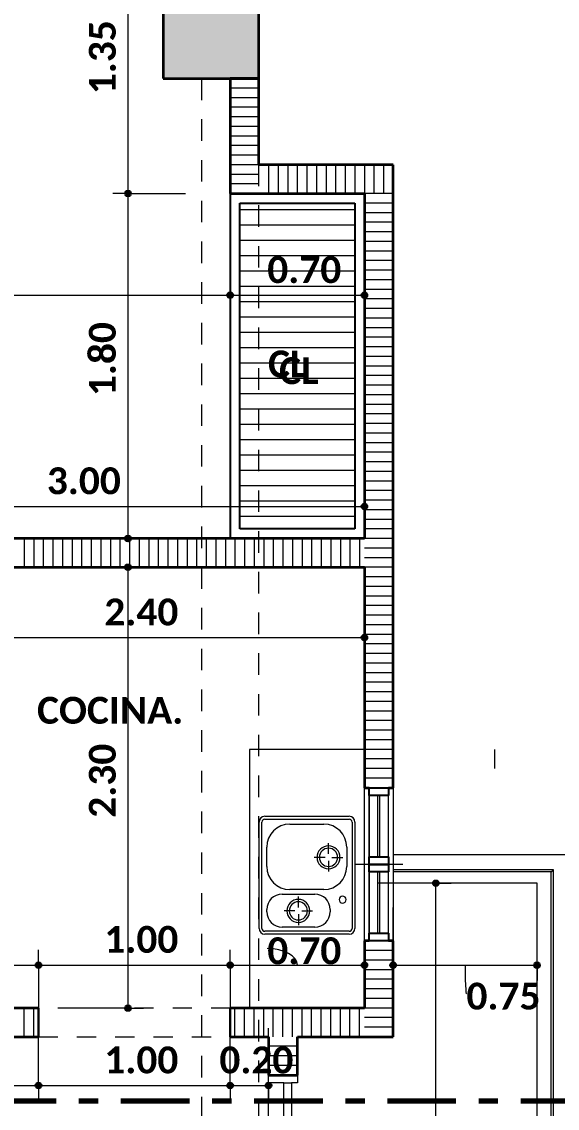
# Model space of a CAD drawing. Header units: metres. Extents: x -144 to 1000, y -717 to 29.
# Drawn here: x 706.94 to 709.74, y -554.65 to -548.98 of the extents above; entities that cross this region are included whole.
import ezdxf

# ---------------------------------------------------------------- set-up
doc = ezdxf.new("R2010")
doc.units = ezdxf.units.M
for name, pattern in [('Basculante', [0.11625, 0.075, -0.04125]), ('basculante modificado', [0.18, 0.1125, -0.0675]), ('Dash Dot 3_16_', [0.595313, 0.357187, -0.119063, 0, -0.119063]), ('Derribado', [0.36, 0.24, -0.12])]:
    doc.linetypes.add(name, pattern=pattern)
doc.layers.get('0').update_dxf_attribs({"color": 1})
for name, color, linetype, lineweight in [('A-ANNO-DIMS', 1, 'Continuous', 9), ('A-DETL', 1, 'Continuous', 9), ('A-DETL-GENF', 1, 'Continuous', 9), ('A-DETL-MEDM', 1, 'Continuous', 30), ('A-DETL-THIN', 1, 'Continuous', 9), ('A-DOOR-FRAM', 1, 'Continuous', 9), ('A-FLOR', 2, 'Continuous', 9), ('A-FLOR-HRAL', 1, 'Continuous', 9), ('A-GENM', 1, 'Continuous', 9), ('A-GLAZ', 1, 'Continuous', 9), ('A-WALL', 4, 'Continuous', 9), ('G-ANNO-SYMB', 1, 'Continuous', 9), ('G-ANNO-TEXT', 2, 'Continuous', 9), ('P-SANR-FIXT', 1, 'Continuous', 9), ('S-COLS', 7, 'Continuous', 9)]:
    doc.layers.add(name, color=color, linetype=linetype, lineweight=lineweight)
doc.layers.add('A-WALL-PATT', color=7, linetype='Continuous', lineweight=35, true_color=0x9c9c9c)
doc.styles.add('Calibri_B', font='calibrib.ttf', dxfattribs={"height": 0.165})
doc.styles.add('Calibri_B_4', font='calibrib.ttf', dxfattribs={"height": 0.1125})

# ---------------------------------------------------------------- blocks, each defined once
blk = doc.blocks.new('S')
at = {"layer": 'A-ANNO-DIMS', "lineweight": 25}
h = blk.add_hatch(color=256, dxfattribs=at)
edge = h.paths.add_edge_path()
edge.add_arc((696.7661, -489.0986), 0.015, 0, 360)
h = blk.add_hatch(color=256, dxfattribs=at)
edge = h.paths.add_edge_path()
edge.add_arc((696.7661, -489.0986), 0.015, 0, 360)
h = blk.add_hatch(color=256, dxfattribs=at)
edge = h.paths.add_edge_path()
edge.add_arc((697.2992, -489.6295), 0.015, 0, 360)
h = blk.add_hatch(color=256, dxfattribs=at)
edge = h.paths.add_edge_path()
edge.add_arc((697.2992, -489.6295), 0.015, 0, 360)
h = blk.add_hatch(color=256, dxfattribs=at)
edge = h.paths.add_edge_path()
edge.add_arc((697.9993, -489.6295), 0.015, 0, 360)
h = blk.add_hatch(color=256, dxfattribs=at)
edge = h.paths.add_edge_path()
edge.add_arc((697.9993, -490.7314), 0.015, 0, 360)
h = blk.add_hatch(color=256, dxfattribs=at)
edge = h.paths.add_edge_path()
edge.add_arc((696.7661, -490.8986), 0.015, 0, 360)
h = blk.add_hatch(color=256, dxfattribs=at)
edge = h.paths.add_edge_path()
edge.add_arc((696.7661, -491.0486), 0.015, 0, 360)
h = blk.add_hatch(color=256, dxfattribs=at)
edge = h.paths.add_edge_path()
edge.add_arc((697.9993, -491.4158), 0.015, 0, 360)
h = blk.add_hatch(color=256, dxfattribs=at)
edge = h.paths.add_edge_path()
edge.add_arc((698.372, -492.6975), 0.015, 0, 360)
h = blk.add_hatch(color=256, dxfattribs=at)
edge = h.paths.add_edge_path()
edge.add_arc((696.2994, -493.1241), 0.015, 0, 360)
h = blk.add_hatch(color=256, dxfattribs=at)
edge = h.paths.add_edge_path()
edge.add_arc((696.2994, -493.1241), 0.015, 0, 360)
h = blk.add_hatch(color=256, dxfattribs=at)
edge = h.paths.add_edge_path()
edge.add_arc((697.2994, -493.1241), 0.015, 0, 360)
h = blk.add_hatch(color=256, dxfattribs=at)
edge = h.paths.add_edge_path()
edge.add_arc((697.2994, -493.1241), 0.015, 0, 360)
h = blk.add_hatch(color=256, dxfattribs=at)
edge = h.paths.add_edge_path()
edge.add_arc((697.9993, -493.1241), 0.015, 0, 360)
h = blk.add_hatch(color=256, dxfattribs=at)
edge = h.paths.add_edge_path()
edge.add_arc((698.1493, -493.1241), 0.015, 0, 360)
h = blk.add_hatch(color=256, dxfattribs=at)
edge = h.paths.add_edge_path()
edge.add_arc((698.8996, -493.1241), 0.015, 0, 360)
h = blk.add_hatch(color=256, dxfattribs=at)
edge = h.paths.add_edge_path()
edge.add_arc((696.7661, -493.3486), 0.015, 0, 360)
h = blk.add_hatch(color=256, dxfattribs=at)
edge = h.paths.add_edge_path()
edge.add_arc((696.2994, -493.7531), 0.015, 0, 360)
h = blk.add_hatch(color=256, dxfattribs=at)
edge = h.paths.add_edge_path()
edge.add_arc((696.2994, -493.7531), 0.015, 0, 360)
h = blk.add_hatch(color=256, dxfattribs=at)
edge = h.paths.add_edge_path()
edge.add_arc((697.2994, -493.7531), 0.015, 0, 360)
h = blk.add_hatch(color=256, dxfattribs=at)
edge = h.paths.add_edge_path()
edge.add_arc((697.2994, -493.7531), 0.015, 0, 360)
h = blk.add_hatch(color=256, dxfattribs=at)
edge = h.paths.add_edge_path()
edge.add_arc((697.4996, -493.7531), 0.015, 0, 360)
at = {"layer": 'S-COLS', "true_color": 0x5b5b5b}
h = blk.add_hatch(color=251, dxfattribs=at)
h.paths.add_polyline_path([(697.4492, -507.3486), (697.4492, -506.4486), (696.9492, -506.4486), (696.9492, -507.3486), (697.3584, -507.3486)])
h.paths.add_polyline_path([(679.2055, -507.3486), (679.6494, -507.3486), (679.6494, -506.4486), (679.1494, -506.4486), (679.1494, -507.3486)])
h.paths.add_polyline_path([(687.3494, -507.3485), (687.3494, -506.4485), (686.8494, -506.4485), (686.8494, -507.3485)])
h.paths.add_polyline_path([(693.5604, -499.6485), (693.6495, -499.6485), (693.6495, -496.4985), (693.1495, -496.4985), (693.1495, -499.6485)])
h.paths.add_polyline_path([(683.4709, -499.6485), (685.0494, -499.6485), (685.049, -499.1486), (683.3492, -499.1486), (683.3492, -496.9986), (685.0495, -496.9986), (685.049, -496.4986), (683.0492, -496.4986), (683.0492, -499.6485), (683.1162, -499.6485)])
h.paths.add_polyline_path([(697.4495, -499.6485), (697.4495, -498.9486), (697.0495, -498.9486), (697.0495, -499.6485)])
h.paths.add_polyline_path([(679.4363, -499.6485), (679.6494, -499.6485), (679.6494, -498.9486), (679.1494, -498.9486), (679.1494, -499.6485), (679.4221, -499.6485)])
h.paths.add_polyline_path([(687.3494, -499.6485), (687.3494, -498.7485), (686.8494, -498.7485), (686.8494, -499.6485)])
h.paths.add_polyline_path([(687.3495, -497.3986), (687.3495, -496.4986), (686.8495, -496.4986), (686.8495, -497.3986)])
h.paths.add_polyline_path([(679.6492, -497.1986), (679.6492, -496.4975), (679.1492, -496.4986), (679.1492, -497.1986), (679.4242, -497.1986)])
h.paths.add_polyline_path([(697.2251, -497.1986), (697.4495, -497.1986), (697.4495, -496.4975), (697.0495, -496.4975), (697.0495, -497.1986)])
h.paths.add_polyline_path([(686.9244, -488.4986), (687.3494, -488.4986), (687.3494, -487.5986), (686.8494, -487.5986), (686.8494, -488.4986)])
h.paths.add_polyline_path([(697.2091, -488.4986), (697.4494, -488.4986), (697.4494, -487.5986), (696.9494, -487.5986), (696.9494, -488.4986)])
h.paths.add_polyline_path([(680.0745, -487.8986), (680.2494, -487.8986), (680.2494, -487.3986), (679.3494, -487.3986), (679.3494, -487.8986), (679.8744, -487.8986)])
at = {"layer": 'A-ANNO-DIMS'}
for p, q in [((696.7661, -489.0986), (696.7661, -487.7488)), ((696.7661, -489.0986), (696.6861, -489.0986)), ((696.7661, -489.0986), (696.6861, -489.0986)), ((696.7661, -490.8986), (696.7661, -489.0986)), ((696.7661, -489.0986), (697.0661, -489.0986)), ((696.7661, -489.0986), (697.0661, -489.0986)), ((697.2992, -489.6295), (697.2992, -489.3295)), ((697.2992, -489.6295), (697.2992, -489.3295)), ((694.0994, -489.6295), (697.2992, -489.6295)), ((697.2992, -489.6295), (697.2992, -489.7095)), ((697.2992, -489.6295), (697.9993, -489.6295)), ((697.2992, -489.6295), (697.2992, -489.7095)), ((697.9993, -489.6295), (697.9993, -489.7095)), ((694.9997, -490.7314), (697.9993, -490.7314)), ((697.9993, -490.7314), (697.9993, -490.8114)), ((696.7661, -490.8986), (696.6861, -490.8986)), ((696.7661, -491.0486), (696.4661, -491.0486)), ((696.7661, -493.3486), (696.7661, -491.0486)), ((696.7661, -491.0486), (696.8461, -491.0486)), ((697.9993, -491.4158), (697.9993, -491.1158)), ((695.5994, -491.4158), (697.9993, -491.4158)), ((697.9993, -491.4158), (697.9993, -491.4958)), ((698.372, -492.6975), (698.072, -492.6975)), ((698.372, -496.4975), (698.372, -492.6975)), ((698.372, -492.6975), (698.452, -492.6975)), ((697.9993, -493.1241), (697.9993, -492.8241)), ((698.1493, -493.1241), (698.1493, -492.8241)), ((698.8996, -493.1241), (698.8996, -492.8241)), ((696.2994, -493.1241), (696.2994, -493.0441)), ((696.2994, -493.1241), (696.2994, -493.0441)), ((697.2994, -493.1241), (697.2994, -493.0441)), ((697.2994, -493.1241), (697.2994, -493.0441)), ((695.5994, -493.1241), (696.2994, -493.1241)), ((696.2994, -493.1241), (696.2994, -493.4241)), ((696.2994, -493.1241), (697.2994, -493.1241)), ((696.2994, -493.1241), (696.2994, -493.4241)), ((697.2994, -493.1241), (697.2994, -493.4241)), ((697.2994, -493.1241), (697.9993, -493.1241)), ((697.2994, -493.1241), (697.2994, -493.4241)), ((697.9993, -493.1241), (697.9993, -493.2041)), ((698.1493, -493.1241), (698.8996, -493.1241)), ((698.1493, -493.1241), (698.1493, -493.2041)), ((698.8996, -493.1241), (698.8996, -493.2041)), ((696.7661, -493.3486), (696.4661, -493.3486)), ((696.7661, -493.3486), (696.8461, -493.3486)), ((696.2994, -493.7531), (696.2994, -493.4531)), ((696.2994, -493.7531), (696.2994, -493.4531)), ((697.2994, -493.7531), (697.2994, -493.4531)), ((697.2994, -493.7531), (697.2994, -493.4531)), ((697.4996, -493.7531), (697.4996, -493.4531)), ((697.4996, -494.0113), (697.4996, -493.7113)), ((693.9992, -493.7531), (696.2994, -493.7531)), ((696.2994, -493.7531), (696.2994, -493.8331)), ((696.2994, -493.7531), (697.2994, -493.7531)), ((696.2994, -493.7531), (696.2994, -493.8331)), ((697.2994, -493.7531), (697.2994, -493.8331)), ((697.2994, -493.7531), (697.4996, -493.7531)), ((697.2994, -493.7531), (697.2994, -493.8331)), ((697.4996, -493.7531), (697.4996, -493.8331))]:
    blk.add_line(p, q, dxfattribs=at)
at = {"layer": 'A-ANNO-DIMS', "linetype": 'Derribado'}
for p, q in [((697.9993, -489.6295), (697.9993, -489.3295)), ((697.9993, -490.7314), (697.9993, -490.4314)), ((696.7661, -490.8986), (697.0661, -490.8986))]:
    blk.add_line(p, q, dxfattribs=at)
at = {"layer": 'A-ANNO-DIMS', "lineweight": 25}
for centre in [(696.7661, -489.0986), (696.7661, -489.0986), (697.2992, -489.6295), (697.2992, -489.6295), (697.9993, -489.6295), (697.9993, -490.7314), (696.7661, -490.8986), (696.7661, -491.0486), (697.9993, -491.4158), (698.372, -492.6975), (696.2994, -493.1241), (696.2994, -493.1241), (697.2994, -493.1241), (697.2994, -493.1241), (697.9993, -493.1241), (698.1493, -493.1241), (698.8996, -493.1241), (696.7661, -493.3486), (696.2994, -493.7531), (696.2994, -493.7531), (697.2994, -493.7531), (697.2994, -493.7531), (697.4996, -493.7531)]:
    blk.add_circle(centre, 0.015, dxfattribs=at)
at = {"layer": 'A-ANNO-DIMS'}
for centre, major_axis, ratio, start_param, end_param in [((697.4927, -493.1241), (0.1567, 0), 0.546608, 0, 1.570796), ((698.5316, -493.1241), (0, 0.151), 0.047092, 1.570796, 3.141593)]:
    blk.add_ellipse(centre, major_axis=major_axis, ratio=ratio, start_param=start_param, end_param=end_param, dxfattribs=at)
at = {"layer": 'A-DETL', "color": 7, "linetype": 'basculante modificado'}
for p, q in [((697.1494, -488.4986), (697.1494, -496.4975)), ((697.4494, -496.4975), (697.4494, -488.4986))]:
    blk.add_line(p, q, dxfattribs=at)
at = {"layer": 'A-DETL', "color": 253, "true_color": 0xb6b6b6}
blk.add_line((698.6773, -491.9986), (698.6773, -492.0986), dxfattribs=at)
at = {"layer": 'A-DETL-GENF', "color": 251, "true_color": 0x535353}
for p, q in [((697.3492, -489.1826), (697.9493, -489.1826)), ((697.3492, -489.2626), (697.9493, -489.2626)), ((697.3492, -489.3426), (697.9493, -489.3426)), ((697.3492, -489.4226), (697.9493, -489.4226)), ((697.3492, -489.5026), (697.9493, -489.5026)), ((697.3492, -489.5826), (697.9493, -489.5826)), ((697.3492, -489.6626), (697.9493, -489.6626)), ((697.3492, -489.7426), (697.9493, -489.7426)), ((697.3492, -489.8226), (697.9493, -489.8226)), ((697.3492, -489.9026), (697.9493, -489.9026)), ((697.3492, -489.9826), (697.9493, -489.9826)), ((697.3492, -490.0626), (697.9493, -490.0626)), ((697.3492, -490.1426), (697.9493, -490.1426)), ((697.3492, -490.2226), (697.9493, -490.2226)), ((697.3492, -490.3026), (697.9493, -490.3026)), ((697.3492, -490.3826), (697.9493, -490.3826)), ((697.3492, -490.4626), (697.9493, -490.4626)), ((697.3492, -490.5426), (697.9493, -490.5426)), ((697.3492, -490.6226), (697.9493, -490.6226)), ((697.3492, -490.7026), (697.9493, -490.7026)), ((697.3492, -490.7826), (697.9493, -490.7826))]:
    blk.add_line(p, q, dxfattribs=at)
at = {"layer": 'A-DETL-GENF', "lineweight": 25}
for p, q in [((698.0243, -492.2386), (698.0243, -492.1986)), ((698.0243, -492.1986), (698.1243, -492.1986)), ((698.1243, -492.1986), (698.1243, -492.2386)), ((698.1243, -492.2386), (698.0243, -492.2386)), ((698.0243, -492.5986), (698.0243, -492.5586)), ((698.0243, -492.5586), (698.1243, -492.5586)), ((698.1243, -492.5986), (698.0243, -492.5986)), ((698.0243, -492.6386), (698.0243, -492.5986)), ((698.0243, -492.5986), (698.1243, -492.5986)), ((698.1243, -492.5586), (698.1243, -492.5986)), ((698.1243, -492.5986), (698.1243, -492.6386)), ((698.1243, -492.6386), (698.0243, -492.6386)), ((698.0243, -492.9986), (698.0243, -492.9586)), ((698.0243, -492.9586), (698.1243, -492.9586)), ((698.1243, -492.9986), (698.0243, -492.9986)), ((698.1243, -492.9586), (698.1243, -492.9986))]:
    blk.add_line(p, q, dxfattribs=at)
at = {"layer": 'A-DETL-GENF'}
for p, q in [((698.0243, -492.5586), (698.0243, -492.2386)), ((698.0693, -492.5586), (698.0693, -492.2386)), ((698.0793, -492.5586), (698.0793, -492.2386)), ((698.1243, -492.5586), (698.1243, -492.2386)), ((698.0243, -492.9586), (698.0243, -492.6386)), ((698.0693, -492.9586), (698.0693, -492.6386)), ((698.0793, -492.9586), (698.0793, -492.6386)), ((698.1243, -492.9586), (698.1243, -492.6386))]:
    blk.add_line(p, q, dxfattribs=at)
at = {"layer": 'A-DETL-GENF', "linetype": 'Basculante'}
for p, q in [((697.2994, -493.3486), (696.2994, -493.3486)), ((696.2994, -493.4986), (697.2994, -493.4986))]:
    blk.add_line(p, q, dxfattribs=at)
at = {"layer": 'A-DETL-MEDM'}
for p, q in [((696.2994, -493.3486), (696.2994, -493.4986)), ((697.2994, -493.4986), (697.2994, -493.3486))]:
    blk.add_line(p, q, dxfattribs=at)
at = {"layer": 'A-DETL-THIN'}
for p, q in [((697.3492, -489.1486), (697.3492, -490.8486)), ((697.9493, -489.1486), (697.3492, -489.1486)), ((697.3492, -489.1486), (697.3492, -490.8486)), ((697.9493, -489.1486), (697.3492, -489.1486)), ((697.9493, -490.8486), (697.9493, -489.1486)), ((697.9493, -490.8486), (697.9493, -489.1486)), ((697.3492, -490.8486), (697.9493, -490.8486)), ((697.3492, -490.8486), (697.9493, -490.8486))]:
    blk.add_line(p, q, dxfattribs=at)
at = {"layer": 'A-DOOR-FRAM'}
for p, q in [((697.4996, -493.7386), (697.4996, -493.6986)), ((697.5796, -493.7386), (697.4996, -493.7386)), ((697.6496, -493.7386), (697.6196, -493.7386)), ((697.6496, -493.6986), (697.6496, -493.7386))]:
    blk.add_line(p, q, dxfattribs=at)
at = {"layer": 'A-DOOR-FRAM', "lineweight": 5}
for p, q in [((697.5796, -494.5394), (697.5796, -493.7386)), ((697.5796, -493.7386), (697.6196, -493.7386)), ((697.6196, -493.7386), (697.6196, -494.5394))]:
    blk.add_line(p, q, dxfattribs=at)
at = {"layer": 'A-FLOR'}
for p, q in [((697.9993, -491.9986), (697.3994, -491.9986)), ((697.3994, -491.9986), (697.3994, -493.3486))]:
    blk.add_line(p, q, dxfattribs=at)
at = {"layer": 'A-FLOR-HRAL'}
for p, q in [((698.986, -492.6265), (698.1493, -492.6265)), ((698.974, -492.6385), (698.1493, -492.6385)), ((698.974, -492.6385), (698.986, -492.6265)), ((698.974, -496.5615), (698.974, -492.6385)), ((698.986, -496.5735), (698.986, -492.6265))]:
    blk.add_line(p, q, dxfattribs=at)
at = {"layer": 'A-GENM', "lineweight": 25}
for p, q in [((697.9993, -489.0986), (697.2992, -489.0986)), ((697.2992, -489.0986), (697.2992, -490.8986)), ((697.3492, -489.1486), (697.9493, -489.1486)), ((697.3492, -490.8486), (697.3492, -489.1486)), ((697.9493, -489.1486), (697.9493, -490.8486)), ((697.9993, -490.8986), (697.9993, -489.0986)), ((697.9493, -490.8486), (697.3492, -490.8486)), ((697.2992, -490.8986), (697.9993, -490.8986))]:
    blk.add_line(p, q, dxfattribs=at)
at = {"layer": 'A-GLAZ'}
for p, q in [((698.0243, -492.1986), (698.1243, -492.1986)), ((698.0243, -492.1986), (698.0243, -492.5986)), ((698.1243, -492.5986), (698.1243, -492.1986)), ((698.1993, -492.5986), (697.9493, -492.5986)), ((698.0243, -492.5986), (698.1243, -492.5986)), ((698.0243, -492.5986), (698.1243, -492.5986)), ((698.0243, -492.5986), (698.0243, -492.9986)), ((698.1243, -492.9986), (698.1243, -492.5986)), ((698.0243, -492.9986), (698.1243, -492.9986))]:
    blk.add_line(p, q, dxfattribs=at)
at = {"layer": 'A-WALL', "lineweight": 35}
for p, q in [((697.2994, -488.4986), (697.2994, -489.0986)), ((697.4494, -488.4986), (697.2994, -488.4986)), ((697.4494, -488.9486), (697.4494, -488.4986)), ((698.1493, -488.9486), (697.4494, -488.9486)), ((698.1493, -492.1986), (698.1493, -488.9486)), ((697.2994, -489.0986), (697.9993, -489.0986)), ((697.9993, -489.0986), (697.9993, -490.8986)), ((697.9993, -490.8986), (694.9997, -490.8986)), ((695.5994, -491.0486), (697.9993, -491.0486)), ((697.9993, -491.0486), (697.9993, -492.1986)), ((697.9993, -492.1986), (698.0243, -492.1986)), ((698.1243, -492.1986), (698.1493, -492.1986)), ((697.9993, -492.9986), (697.9993, -493.3486)), ((698.0243, -492.9986), (697.9993, -492.9986)), ((698.1493, -492.9986), (698.1243, -492.9986)), ((698.1493, -493.4986), (698.1493, -492.9986)), ((696.2994, -493.3486), (695.5994, -493.3486)), ((697.9993, -493.3486), (697.2994, -493.3486)), ((693.9992, -493.4986), (696.2994, -493.4986)), ((697.2994, -493.4986), (697.4996, -493.4986)), ((697.4996, -493.4986), (697.4996, -493.6986)), ((697.6496, -493.6986), (697.6496, -493.4986)), ((697.6496, -493.4986), (698.1493, -493.4986)), ((697.4996, -493.6986), (697.6496, -493.6986))]:
    blk.add_line(p, q, dxfattribs=at)
at = {"layer": 'A-WALL'}
for p, q in [((697.9993, -492.9986), (697.9993, -492.1986)), ((698.1493, -492.1986), (698.1493, -492.9986)), ((698.1493, -492.5475), (699.0496, -492.5475)), ((698.8996, -492.6975), (698.1493, -492.6975)), ((698.8996, -496.4975), (698.8996, -492.6975))]:
    blk.add_line(p, q, dxfattribs=at)
at = {"layer": 'A-WALL-PATT', "color": 8, "lineweight": 5, "true_color": 0x727272}
for p, q in [((697.4494, -488.4986), (697.2994, -488.4986)), ((697.4494, -488.5486), (697.2994, -488.5486)), ((697.4494, -488.5986), (697.2994, -488.5986)), ((697.4494, -488.6486), (697.2994, -488.6486)), ((697.4494, -488.6986), (697.2994, -488.6986)), ((697.4494, -488.7486), (697.2994, -488.7486)), ((697.4494, -488.7986), (697.2994, -488.7986)), ((697.4494, -488.8486), (697.2994, -488.8486)), ((697.4494, -488.8986), (697.2994, -488.8986)), ((697.4494, -488.9486), (697.2994, -488.9486)), ((697.499, -488.9486), (697.499, -489.0986)), ((697.549, -488.9486), (697.549, -489.0986)), ((697.599, -488.9486), (697.599, -489.0986)), ((697.649, -488.9486), (697.649, -489.0986)), ((697.699, -488.9486), (697.699, -489.0986)), ((697.749, -488.9486), (697.749, -489.0986)), ((697.799, -488.9486), (697.799, -489.0986)), ((697.849, -488.9486), (697.849, -489.0986)), ((697.899, -488.9486), (697.899, -489.0986)), ((697.949, -488.9486), (697.949, -489.0986)), ((697.999, -488.9486), (697.999, -489.0986)), ((698.049, -488.9486), (698.049, -489.0986)), ((698.099, -488.9486), (698.099, -489.0986)), ((698.149, -488.9486), (698.149, -489.0986)), ((697.4494, -488.9986), (697.2994, -488.9986)), ((697.4494, -489.0486), (697.2994, -489.0486)), ((698.1493, -489.0986), (697.9993, -489.0986)), ((698.1493, -489.1486), (697.9993, -489.1486)), ((698.1493, -489.1986), (697.9993, -489.1986)), ((698.1493, -489.2486), (697.9993, -489.2486)), ((698.1493, -489.2986), (697.9993, -489.2986)), ((698.1493, -489.3486), (697.9993, -489.3486)), ((698.1493, -489.3986), (697.9993, -489.3986)), ((698.1493, -489.4486), (697.9993, -489.4486)), ((698.1493, -489.4986), (697.9993, -489.4986)), ((698.1493, -489.5486), (697.9993, -489.5486)), ((698.1493, -489.5986), (697.9993, -489.5986)), ((698.1493, -489.6486), (697.9993, -489.6486)), ((698.1493, -489.6986), (697.9993, -489.6986)), ((698.1493, -489.7486), (697.9993, -489.7486)), ((698.1493, -489.7986), (697.9993, -489.7986)), ((698.1493, -489.8486), (697.9993, -489.8486)), ((698.1493, -489.8986), (697.9993, -489.8986)), ((698.1493, -489.9486), (697.9993, -489.9486)), ((698.1493, -489.9986), (697.9993, -489.9986)), ((698.1493, -490.0486), (697.9993, -490.0486)), ((698.1493, -490.0986), (697.9993, -490.0986)), ((698.1493, -490.1486), (697.9993, -490.1486)), ((698.1493, -490.1986), (697.9993, -490.1986)), ((698.1493, -490.2486), (697.9993, -490.2486)), ((698.1493, -490.2986), (697.9993, -490.2986)), ((698.1493, -490.3486), (697.9993, -490.3486)), ((698.1493, -490.3986), (697.9993, -490.3986)), ((698.1493, -490.4486), (697.9993, -490.4486)), ((698.1493, -490.4986), (697.9993, -490.4986)), ((698.1493, -490.5486), (697.9993, -490.5486)), ((698.1493, -490.5986), (697.9993, -490.5986)), ((698.1493, -490.6486), (697.9993, -490.6486)), ((698.1493, -490.6986), (697.9993, -490.6986)), ((698.1493, -490.7486), (697.9993, -490.7486)), ((698.1493, -490.7986), (697.9993, -490.7986)), ((698.1493, -490.8486), (697.9993, -490.8486)), ((696.224, -490.8986), (696.224, -491.0486)), ((696.274, -490.8986), (696.274, -491.0486)), ((696.324, -490.8986), (696.324, -491.0486)), ((696.374, -490.8986), (696.374, -491.0486)), ((696.424, -490.8986), (696.424, -491.0486)), ((696.474, -490.8986), (696.474, -491.0486)), ((696.524, -490.8986), (696.524, -491.0486)), ((696.574, -490.8986), (696.574, -491.0486)), ((696.624, -490.8986), (696.624, -491.0486)), ((696.674, -490.8986), (696.674, -491.0486)), ((696.724, -490.8986), (696.724, -491.0486)), ((696.774, -490.8986), (696.774, -491.0486)), ((696.824, -490.8986), (696.824, -491.0486)), ((696.874, -490.8986), (696.874, -491.0486)), ((696.924, -490.8986), (696.924, -491.0486)), ((696.974, -490.8986), (696.974, -491.0486)), ((697.024, -490.8986), (697.024, -491.0486)), ((697.074, -490.8986), (697.074, -491.0486)), ((697.124, -490.8986), (697.124, -491.0486)), ((697.174, -490.8986), (697.174, -491.0486)), ((697.224, -490.8986), (697.224, -491.0486)), ((697.274, -490.8986), (697.274, -491.0486)), ((697.324, -490.8986), (697.324, -491.0486)), ((697.374, -490.8986), (697.374, -491.0486)), ((697.424, -490.8986), (697.424, -491.0486)), ((697.474, -490.8986), (697.474, -491.0486)), ((697.524, -490.8986), (697.524, -491.0486)), ((697.574, -490.8986), (697.574, -491.0486)), ((697.624, -490.8986), (697.624, -491.0486)), ((697.674, -490.8986), (697.674, -491.0486)), ((697.724, -490.8986), (697.724, -491.0486)), ((697.774, -490.8986), (697.774, -491.0486)), ((697.824, -490.8986), (697.824, -491.0486)), ((697.874, -490.8986), (697.874, -491.0486)), ((697.924, -490.8986), (697.924, -491.0486)), ((697.974, -490.8986), (697.974, -491.0486)), ((698.1493, -490.8986), (697.9993, -490.8986)), ((698.1493, -490.9486), (697.9993, -490.9486)), ((698.1493, -490.9986), (697.9993, -490.9986)), ((698.1493, -491.0486), (697.9993, -491.0486)), ((698.1493, -491.0986), (697.9993, -491.0986)), ((698.1493, -491.1486), (697.9993, -491.1486)), ((698.1493, -491.1986), (697.9993, -491.1986)), ((698.1493, -491.2486), (697.9993, -491.2486)), ((698.1493, -491.2986), (697.9993, -491.2986)), ((698.1493, -491.3486), (697.9993, -491.3486)), ((698.1493, -491.3986), (697.9993, -491.3986)), ((698.1493, -491.4486), (697.9993, -491.4486)), ((698.1493, -491.4986), (697.9993, -491.4986)), ((698.1493, -491.5486), (697.9993, -491.5486)), ((698.1493, -491.5986), (697.9993, -491.5986)), ((698.1493, -491.6486), (697.9993, -491.6486)), ((698.1493, -491.6986), (697.9993, -491.6986)), ((698.1493, -491.7486), (697.9993, -491.7486)), ((698.1493, -491.7986), (697.9993, -491.7986)), ((698.1493, -491.8486), (697.9993, -491.8486)), ((698.1493, -491.8986), (697.9993, -491.8986)), ((698.1493, -491.9486), (697.9993, -491.9486)), ((698.1493, -491.9986), (697.9993, -491.9986)), ((698.1493, -492.0486), (697.9993, -492.0486)), ((698.1493, -492.0986), (697.9993, -492.0986)), ((698.1493, -492.1486), (697.9993, -492.1486)), ((698.1493, -492.9986), (697.9993, -492.9986)), ((698.1493, -493.0486), (697.9993, -493.0486)), ((698.1493, -493.0986), (697.9993, -493.0986)), ((698.1493, -493.1486), (697.9993, -493.1486)), ((698.1493, -493.1986), (697.9993, -493.1986)), ((698.1493, -493.2486), (697.9993, -493.2486)), ((698.1493, -493.2986), (697.9993, -493.2986)), ((696.224, -493.4986), (696.224, -493.3486)), ((696.274, -493.4986), (696.274, -493.3486)), ((697.324, -493.4986), (697.324, -493.3486)), ((697.374, -493.4986), (697.374, -493.3486)), ((697.424, -493.4986), (697.424, -493.3486)), ((697.474, -493.4986), (697.474, -493.3486)), ((697.524, -493.4986), (697.524, -493.3486)), ((697.574, -493.4986), (697.574, -493.3486)), ((697.624, -493.4986), (697.624, -493.3486)), ((697.674, -493.4986), (697.674, -493.3486)), ((697.724, -493.4986), (697.724, -493.3486)), ((697.774, -493.4986), (697.774, -493.3486)), ((697.824, -493.4986), (697.824, -493.3486)), ((697.874, -493.4986), (697.874, -493.3486)), ((697.924, -493.4986), (697.924, -493.3486)), ((697.974, -493.4986), (697.974, -493.3486)), ((698.1493, -493.3486), (697.9993, -493.3486)), ((698.1493, -493.3986), (697.9993, -493.3986)), ((698.1493, -493.4486), (697.9993, -493.4486)), ((697.6496, -493.5476), (697.4996, -493.5476)), ((697.6496, -493.5976), (697.4996, -493.5976)), ((697.6496, -493.6476), (697.4996, -493.6476)), ((697.6496, -493.6976), (697.4996, -493.6976))]:
    blk.add_line(p, q, dxfattribs=at)
at = {"layer": 'G-ANNO-SYMB', "linetype": 'Dash Dot 3_16_', "lineweight": 70}
blk.add_line((692.5573, -493.8329), (701.317, -493.8329), dxfattribs=at)
at = {"layer": 'P-SANR-FIXT'}
for p, q in [((697.4499, -492.933), (697.4499, -492.378)), ((697.4649, -492.933), (697.4649, -492.378)), ((697.4799, -492.348), (697.9199, -492.348)), ((697.4799, -492.363), (697.9199, -492.363)), ((697.9349, -492.378), (697.9349, -492.933)), ((697.9499, -492.378), (697.9499, -492.933)), ((697.6103, -492.3891), (697.7871, -492.3891)), ((697.812, -492.5441), (697.812, -492.4877)), ((697.4903, -492.6101), (697.4903, -492.5091)), ((697.9071, -492.5091), (697.9071, -492.6101)), ((697.7939, -492.5622), (697.7375, -492.5622)), ((697.812, -492.5802), (697.812, -492.6366)), ((697.83, -492.5622), (697.8864, -492.5622)), ((697.5703, -492.7542), (697.7408, -492.7542)), ((697.7871, -492.7301), (697.6103, -492.7301)), ((697.6549, -492.8233), (697.6549, -492.7669)), ((697.4903, -492.8464), (697.4903, -492.8342)), ((697.8208, -492.8342), (697.8208, -492.8464)), ((697.6368, -492.8414), (697.5804, -492.8414)), ((697.6549, -492.8594), (697.6549, -492.9159)), ((697.6729, -492.8414), (697.7293, -492.8414)), ((697.9199, -492.948), (697.4799, -492.948)), ((697.7408, -492.9264), (697.5703, -492.9264)), ((697.9199, -492.963), (697.4799, -492.963))]:
    blk.add_line(p, q, dxfattribs=at)
for centre, radius, start, end in [((697.4799, -492.378), 0.03, 90, 180), ((697.4799, -492.378), 0.015, 90, 180), ((697.9199, -492.378), 0.03, 0, 90), ((697.9199, -492.378), 0.015, 0, 90), ((697.6103, -492.5091), 0.12, 90, 180), ((697.7871, -492.5091), 0.12, 0, 90), ((697.812, -492.5622), 0.0599, 90, 270), ((697.812, -492.5622), 0.0474, 90, 270), ((697.812, -492.5622), 0.0599, 270, 90), ((697.812, -492.5622), 0.0474, 270, 90), ((697.6103, -492.6101), 0.12, 180, 270), ((697.7871, -492.6101), 0.12, 270, 0), ((697.5703, -492.8342), 0.08, 90, 180), ((697.7408, -492.8342), 0.08, 0, 90), ((697.8853, -492.7824), 0.0181, 90, 270), ((697.8853, -492.7824), 0.0181, 270, 90), ((697.6549, -492.8414), 0.0599, 90, 270), ((697.6549, -492.8414), 0.0474, 90, 270), ((697.6549, -492.8414), 0.0599, 270, 90), ((697.6549, -492.8414), 0.0474, 270, 90), ((697.5703, -492.8464), 0.08, 180, 270), ((697.7408, -492.8464), 0.08, 270, 0), ((697.4799, -492.933), 0.03, 180, 270), ((697.4799, -492.933), 0.015, 180, 270), ((697.9199, -492.933), 0.015, 270, 0), ((697.9199, -492.933), 0.03, 270, 0)]:
    blk.add_arc(centre, radius, start, end, dxfattribs=at)
at = {"layer": 'S-COLS', "lineweight": 35}
for p, q in [((697.4494, -488.4986), (697.4494, -487.5986)), ((696.9494, -487.7238), (696.9494, -488.4986)), ((696.9494, -488.4986), (697.4494, -488.4986))]:
    blk.add_line(p, q, dxfattribs=at)
at = {"layer": 'A-ANNO-DIMS', "char_height": 0.14, "width": 0.376134, "attachment_point": 1, "rotation": 90, "line_spacing_factor": 1.158048, "style": 'Calibri_B_4'}
for s, insert in [('1.35', (696.562, -488.5804)), ('1.80', (696.562, -490.1553)), ('2.30', (696.562, -492.3553))]:
    blk.add_mtext(s, dxfattribs=dict(at, insert=insert))
at = {"layer": 'A-ANNO-DIMS', "char_height": 0.14, "width": 0.376134, "attachment_point": 1, "line_spacing_factor": 1.158048, "style": 'Calibri_B_4'}
for s, insert in [('0.70', (697.4926, -489.4255)), ('3.00', (696.3428, -490.5273)), ('2.40', (696.6427, -491.2118)), ('1.00', (696.6427, -492.9201)), ('0.70', (697.4927, -492.9795)), ('0.75', (698.5316, -493.2162)), ('1.00', (696.6427, -493.5491)), ('0.20', (697.2428, -493.5491))]:
    blk.add_mtext(s, dxfattribs=dict(at, insert=insert))
at = {"layer": 'G-ANNO-TEXT', "style": 'Calibri_B'}
for s, p in [('CL', (697.4964, -490.0578)), ('CL', (697.5544, -490.0928)), ('COCINA.', (696.2917, -491.8648))]:
    blk.add_text(s, height=0.14, dxfattribs=at).set_placement(p)

msp = doc.modelspace()

# ---------------------------------------------------------------- block references
at = {"color": 3}
msp.add_blockref('S', (10.7329, -60.7772), dxfattribs=at)

doc.saveas('drawing.dxf')
